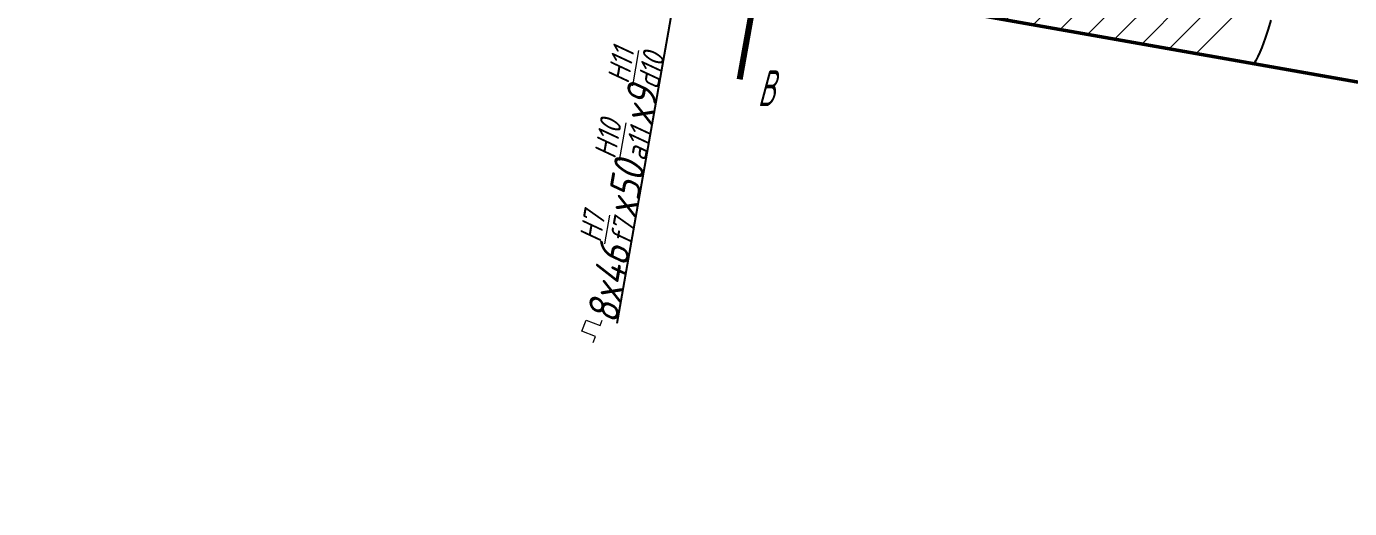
# Model space of a CAD drawing. Header units: millimetres. Extents: x 170 to 1359, y 181 to 1022.
# Drawn here: x 412 to 560.5, y 745.2 to 799.3 of the extents above; entities that cross this region are included whole.
import ezdxf

# ---------------------------------------------------------------- set-up
doc = ezdxf.new("R2010")
doc.units = ezdxf.units.MM
doc.layers.get('Defpoints').update_dxf_attribs({"lineweight": 35})
for name, color, linetype, lineweight in [('剖面线', 6, 'Continuous', 35), ('尺寸', 4, 'Continuous', 25), ('粗实线', 7, 'Continuous', 50), ('细实线', 7, 'Continuous', 20)]:
    doc.layers.add(name, color=color, linetype=linetype, lineweight=lineweight)
doc.layers.add('尺寸标注', color=4, linetype='Continuous')
doc.styles.get("Standard").update_dxf_attribs({"font": 'arial.ttf'})
doc.styles.add('工程字', font='gbenor.shx', dxfattribs={"width": 0.65, "oblique": 15, "height": 5, "bigfont": 'gbcbig.shx'})
doc.styles.add('工程字-35', font='gbeitc.shx', dxfattribs={"height": 3.5, "bigfont": 'gbcbig.shx'})
doc.dimstyles.new('ISO-25', dxfattribs={"dimtxt": 2.5, "dimasz": 2.5, "dimexe": 1.25, "dimexo": 0.625, "dimtad": 1, "dimtxsty": 'Standard', "dimcen": 2.5, "dimadec": 0, "dimazin": 0, "dimtfac": 1, "dimtmove": 0, "dimatfit": 3, "dimfxl": 1, "dimarcsym": 0})

# ---------------------------------------------------------------- blocks, each defined once
blk = doc.blocks.new('*D17')
at = {"layer": 'Defpoints', "color": 0, "transparency": 16777216}
for p in [(493.03, 849.82), (512.17, 846.44), (505.21, 807.05)]:
    blk.add_point(p, dxfattribs=at)
at = {"layer": '尺寸', "color": 0, "lineweight": -2, "transparency": 16777216}
for p, q in [((511.55, 846.55), (491.8, 850.04)), ((492.6, 847.36), (486.51, 812.89)), ((486.08, 810.43), (478.23, 766)), ((504.6, 807.16), (484.85, 810.65))]:
    blk.add_line(p, q, dxfattribs=at)
at = {"layer": '尺寸', "color": 0, "transparency": 16777216}
for points in [[(492.19, 847.43), (493.01, 847.29), (493.03, 849.82)], [(486.1, 812.96), (486.92, 812.82), (486.08, 810.43)]]:
    blk.add_solid(points, dxfattribs=at)
at = {"layer": '尺寸', "color": 0, "lineweight": 20, "transparency": 16777216, "insert": (478.05, 781.48), "char_height": 3.5, "attachment_point": 5, "rotation": 79.9846, "style": '工程字-35'}
blk.add_mtext('8x46{\\H0.7x;\\SH7/f7;}x50{\\H0.7x;\\SH10/a11;}x9{\\H0.7x;\\SH11/d10;}', dxfattribs=at)
blk = doc.blocks.new('*D20')
at = {"layer": 'Defpoints', "color": 0, "transparency": 16777216}
for p in [(1244.78, 973.48), (280.07, 859.57), (1244.78, 748.52)]:
    blk.add_point(p, dxfattribs=at)
at = {"layer": '尺寸标注', "color": 0, "lineweight": -2, "transparency": 16777216}
for p, q in [((280.07, 860.19), (280.07, 974.73)), ((1244.78, 749.15), (1244.78, 974.73)), ((282.57, 973.48), (1242.28, 973.48))]:
    blk.add_line(p, q, dxfattribs=at)
at = {"layer": '尺寸标注', "color": 0, "transparency": 16777216}
for points in [[(282.57, 973.9), (282.57, 973.06), (280.07, 973.48)], [(1242.28, 973.9), (1242.28, 973.06), (1244.78, 973.48)]]:
    blk.add_solid(points, dxfattribs=at)
at = {"layer": '尺寸标注', "color": 0, "lineweight": 20, "transparency": 16777216, "insert": (762.42, 975.86), "char_height": 3.5, "attachment_point": 5, "style": '工程字-35'}
blk.add_mtext('2105', dxfattribs=at)

msp = doc.modelspace()

# ---------------------------------------------------------------- hatches: boundary and pattern name
at = {"layer": '剖面线', "lineweight": 20}
h = msp.add_hatch(dxfattribs=at)
h.set_pattern_fill('ANSI31', color=256, scale=0.8)
h.set_pattern_definition([(45, (-1779.0263, 93.988), (-1.7960512, 1.7960512), [])])
h.paths.add_polyline_path([(477.869, 807.808), (477.87, 807.813), (475.499, 808.232), (458.818, 811.176), (459.51, 815.11), (504.188, 807.213), (504.188, 807.212), (501.135, 807.753), (501.134, 807.755), (504.187, 807.215), (504.188, 807.213), (501.135, 807.752), (501.135, 807.753), (504.722, 807.117), (530.413, 802.577), (538.513, 802.774), (550.112, 800.72), (549.986, 800.49), (549.214, 799.287), (548.773, 798.688), (548.315, 798.094), (547.339, 796.891), (546.316, 795.709)])

# ---------------------------------------------------------------- linework, layer by layer
at = {"layer": '剖面线', "lineweight": 25}
for points in [[(531.168, 798.404), (531.169, 798.405)], [(534.218, 797.864), (534.222, 797.867)], [(537.286, 797.323), (537.289, 797.326)]]:
    msp.add_lwpolyline(points, dxfattribs=at)
at = {"layer": '尺寸标注', "lineweight": 20}
for p, q in [((474.328, 765.123), (474.81, 766.361)), ((474.81, 766.361), (476.376, 765.751)), ((476.376, 765.751), (476.607, 766.345)), ((475.843, 764.532), (474.328, 765.123)), ((475.584, 763.87), (475.843, 764.532))]:
    msp.add_line(p, q, dxfattribs=at)
at = {"layer": '粗实线', "lineweight": 50}
msp.add_lwpolyline([(458.829, 811.163), (459.527, 815.106), (458.829, 811.163), (561.916, 792.983)], dxfattribs=at)
at = {"layer": '粗实线', "lineweight": 80}
msp.add_lwpolyline([(493.281, 800.457), (492.026, 793.363)], dxfattribs=at)
at = {"layer": '细实线', "lineweight": 25}
msp.add_lwpolyline([(551.632, 799.99), (551.353, 798.979), (551.022, 797.968), (550.638, 796.922), (550.412, 796.399), (550.185, 795.911), (550.08, 795.685), (549.958, 795.475), (549.836, 795.301), (549.734, 795.131)], dxfattribs=at)

# ---------------------------------------------------------------- texts
at = {"layer": '尺寸', "lineweight": 20, "insert": (494.043, 794.374), "char_height": 4, "attachment_point": 1, "style": '工程字'}
msp.add_mtext_dynamic_manual_height_columns('B', width=12.8942, gutter_width=10, heights=[0], dxfattribs=at)

# ---------------------------------------------------------------- dimensions: what is measured, and where the dimension line sits
at = {"layer": '尺寸', "lineweight": 20}
dim = msp.add_linear_dim(base=(493.035, 849.82), p1=(505.213, 807.05), p2=(512.17, 846.441), angle=79.98459, text='8x46{\\H0.7x;\\SH7/f7;}x50{\\H0.7x;\\SH10/a11;}x9{\\H0.7x;\\SH11/d10;}', dimstyle='ISO-25', override={"dimtxt": 1, "dimtxsty": '工程字-35'}, dxfattribs=at)
dim.commit()
dim.dimension.update_dxf_attribs({"geometry": '*D17', "text_midpoint": (480.877, 780.977), "dimtype": 161})
at = {"layer": '尺寸标注', "lineweight": 20}
dim = msp.add_linear_dim(base=(1244.776, 973.481), p1=(280.07, 859.567), p2=(1244.776, 748.523), text='2105', dimstyle='ISO-25', override={"dimtxsty": '工程字-35'}, dxfattribs=at)
dim.commit()
dim.dimension.update_dxf_attribs({"geometry": '*D20', "text_midpoint": (762.423, 975.856)})

doc.saveas('drawing.dxf')
